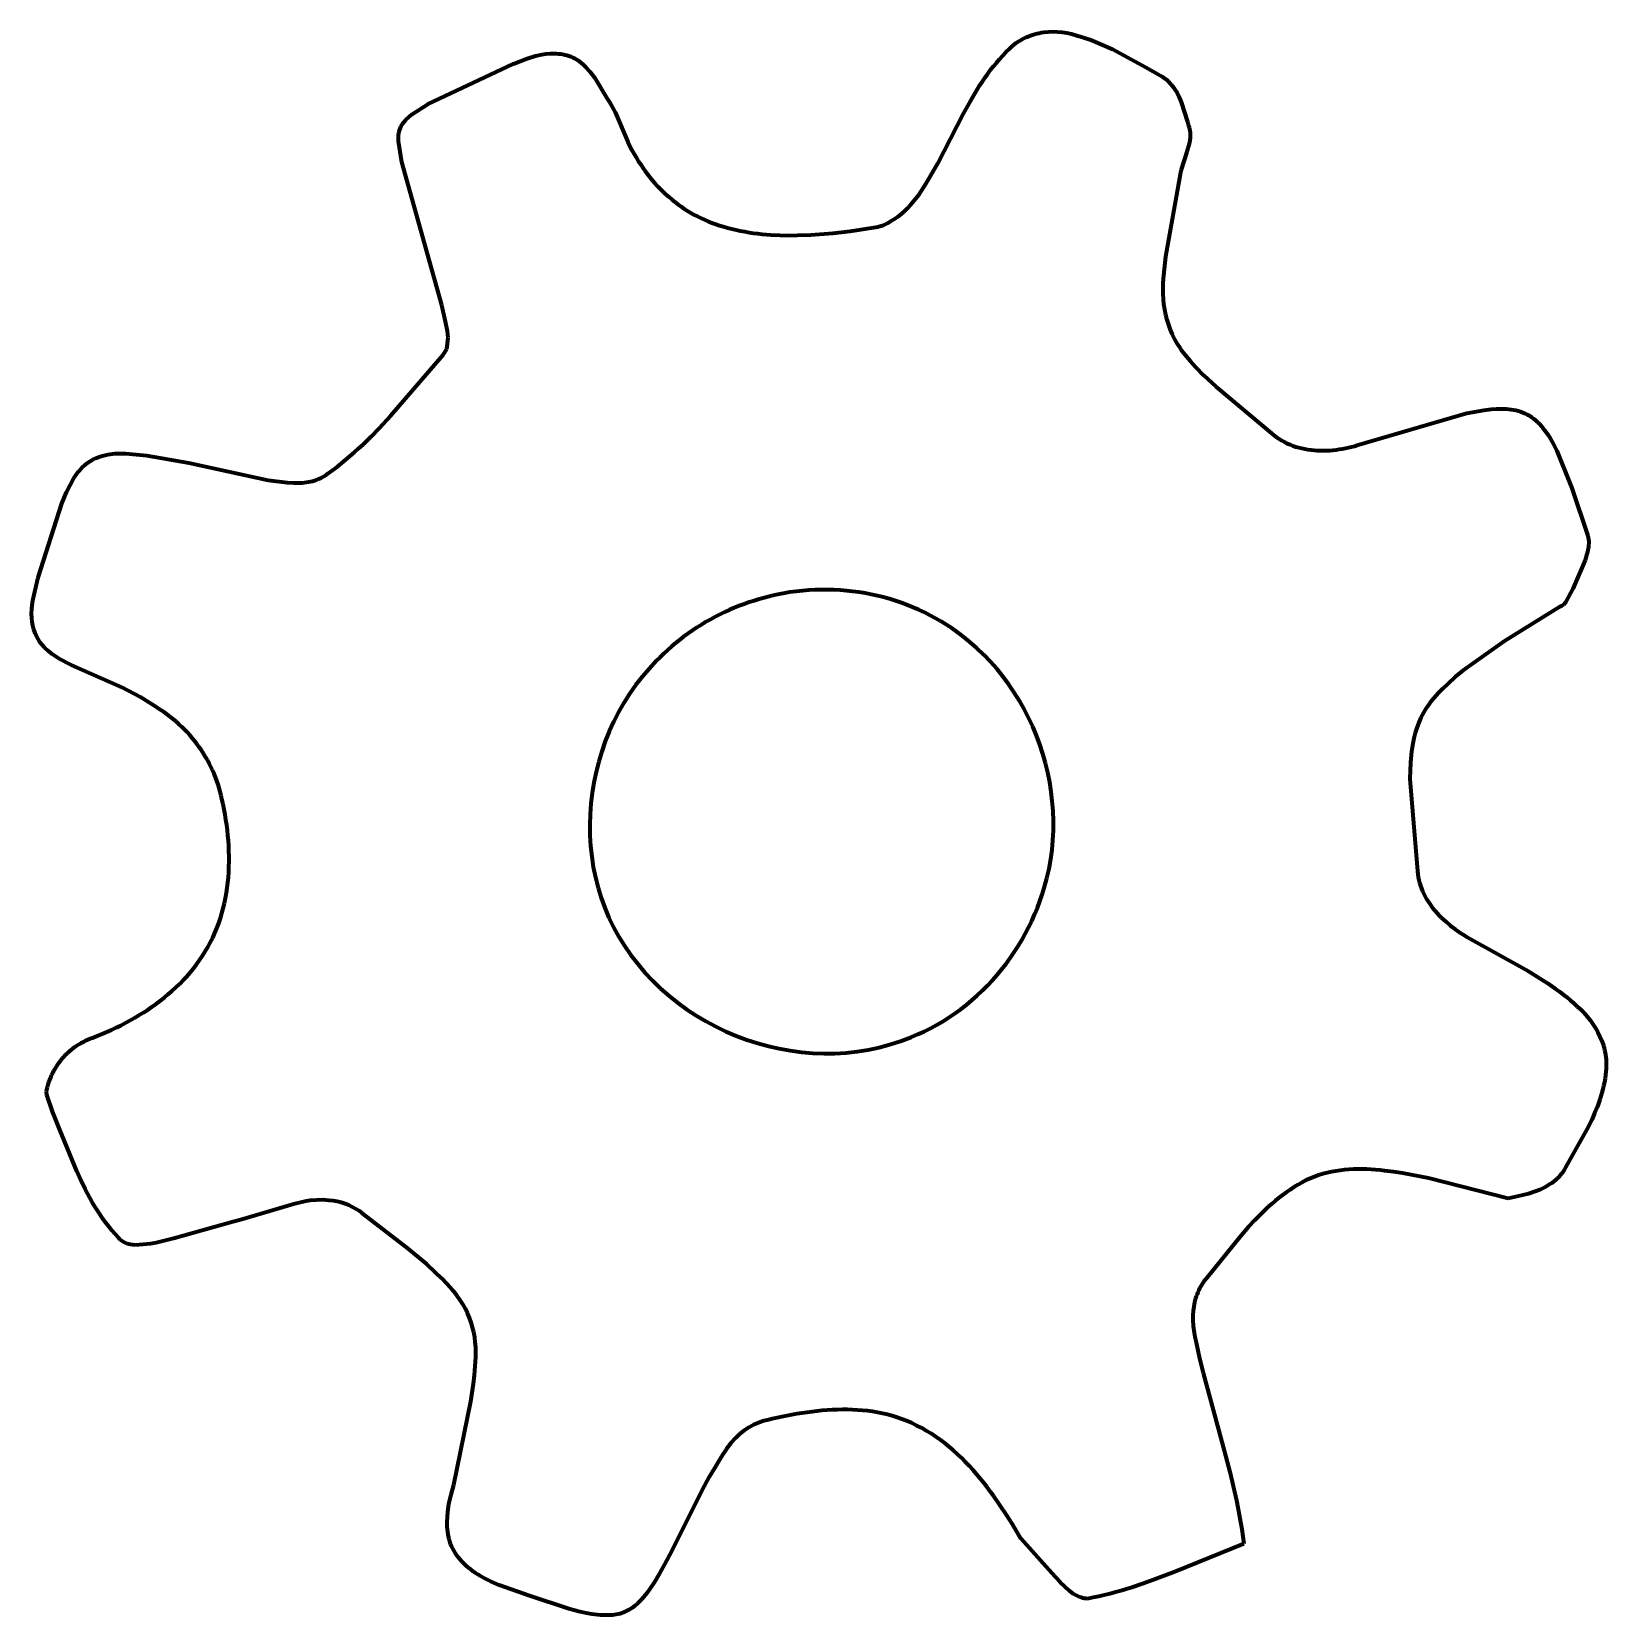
# Model space of a CAD drawing. Header units: millimetres. Extents: x 0.38 to 6.73, y 0.36 to 6.75.
import ezdxf

# ---------------------------------------------------------------- set-up
doc = ezdxf.new("R2010")
doc.units = ezdxf.units.MM
doc.layers.add('color#1e9bd8ff', color=7, linetype='CONTINUOUS', lineweight=100)

msp = doc.modelspace()

# ---------------------------------------------------------------- linework, layer by layer
at = {"layer": 'color#1e9bd8ff'}
for p, q in [((4.3506, 6.7022), (4.3583, 6.7074)), ((4.3583, 6.7074), (4.3662, 6.7123)), ((4.3662, 6.7123), (4.3742, 6.7169)), ((4.3742, 6.7169), (4.3824, 6.7211)), ((4.3824, 6.7211), (4.3908, 6.7251)), ((4.3908, 6.7251), (4.3993, 6.7287)), ((4.3993, 6.7287), (4.408, 6.732)), ((4.408, 6.732), (4.4167, 6.7349)), ((4.4167, 6.7349), (4.4256, 6.7376)), ((4.4256, 6.7376), (4.4346, 6.7399)), ((4.4346, 6.7399), (4.4436, 6.742)), ((4.4436, 6.742), (4.4528, 6.7437)), ((4.4528, 6.7437), (4.4619, 6.7451)), ((4.4619, 6.7451), (4.4805, 6.747)), ((4.4805, 6.747), (4.4991, 6.7477)), ((4.4991, 6.7477), (4.5178, 6.7471)), ((4.5178, 6.7471), (4.5364, 6.7455)), ((4.5364, 6.7455), (4.5548, 6.7426)), ((4.5548, 6.7426), (4.5731, 6.7386)), ((4.5731, 6.7386), (4.5996, 6.7315)), ((4.5996, 6.7315), (4.6257, 6.7234)), ((4.6257, 6.7234), (4.6515, 6.7144)), ((4.6515, 6.7144), (4.6896, 6.6993)), ((2.3247, 6.6176), (2.3799, 6.6401)), ((2.3799, 6.6401), (2.4129, 6.6501)), ((2.4129, 6.6501), (2.438, 6.6557)), ((2.438, 6.6557), (2.4549, 6.6582)), ((2.4549, 6.6582), (2.4718, 6.6597)), ((2.4718, 6.6597), (2.4887, 6.66)), ((2.4887, 6.66), (2.4971, 6.6596)), ((2.4971, 6.6596), (2.5055, 6.659)), ((2.5055, 6.659), (2.5139, 6.6579)), ((2.5139, 6.6579), (2.5222, 6.6565)), ((2.5222, 6.6565), (2.5305, 6.6548)), ((2.5305, 6.6548), (2.5388, 6.6526)), ((2.5388, 6.6526), (2.547, 6.6501)), ((2.547, 6.6501), (2.5552, 6.6471)), ((2.5552, 6.6471), (2.5632, 6.6437)), ((2.5632, 6.6437), (2.5701, 6.6402)), ((2.5701, 6.6402), (2.5768, 6.6364)), ((4.2828, 6.6369), (4.2954, 6.6508)), ((4.2954, 6.6508), (4.3085, 6.6645)), ((4.3085, 6.6645), (4.3219, 6.6778)), ((4.3219, 6.6778), (4.3288, 6.6844)), ((4.3288, 6.6844), (4.3358, 6.6907)), ((4.3358, 6.6907), (4.3431, 6.6966)), ((4.3431, 6.6966), (4.3506, 6.7022)), ((4.6896, 6.6993), (4.7394, 6.6767)), ((4.7394, 6.6767), (4.872, 6.605)), ((1.9791, 6.4548), (2.3247, 6.6176)), ((2.5768, 6.6364), (2.5832, 6.6324)), ((2.5832, 6.6324), (2.5954, 6.6237)), ((2.5954, 6.6237), (2.6069, 6.6142)), ((2.6069, 6.6142), (2.6177, 6.6039)), ((2.6177, 6.6039), (2.6326, 6.5873)), ((2.6326, 6.5873), (2.6507, 6.5633)), ((4.2253, 6.5629), (4.2361, 6.5782)), ((4.2361, 6.5782), (4.2473, 6.5932)), ((4.2473, 6.5932), (4.2587, 6.608)), ((4.2587, 6.608), (4.2706, 6.6226)), ((4.2706, 6.6226), (4.2828, 6.6369)), ((4.872, 6.605), (4.931, 6.5705)), ((2.6507, 6.5633), (2.7008, 6.4792)), ((4.1848, 6.4997), (4.2046, 6.5316)), ((4.2046, 6.5316), (4.2148, 6.5474)), ((4.2148, 6.5474), (4.2253, 6.5629)), ((4.931, 6.5705), (4.9385, 6.5663)), ((4.9385, 6.5663), (4.9456, 6.5618)), ((4.9456, 6.5618), (4.9524, 6.5569)), ((4.9524, 6.5569), (4.9588, 6.5518)), ((4.9588, 6.5518), (4.9648, 6.5463)), ((4.9648, 6.5463), (4.9706, 6.5405)), ((4.9706, 6.5405), (4.976, 6.5345)), ((4.976, 6.5345), (4.9811, 6.5283)), ((4.9811, 6.5283), (4.986, 6.5218)), ((4.986, 6.5218), (4.9906, 6.5151)), ((4.9906, 6.5151), (4.999, 6.5011)), ((1.9158, 6.4157), (1.9791, 6.4548)), ((2.7008, 6.4792), (2.7115, 6.4639)), ((2.7115, 6.4639), (2.7212, 6.448)), ((2.7212, 6.448), (2.7343, 6.4235)), ((4.1389, 6.4175), (4.166, 6.4671)), ((4.166, 6.4671), (4.1848, 6.4997)), ((4.999, 6.5011), (5.0065, 6.4864)), ((5.0065, 6.4864), (5.0163, 6.4635)), ((5.0163, 6.4635), (5.0412, 6.3839)), ((1.8778, 6.3773), (1.8902, 6.3926)), ((1.8902, 6.3926), (1.9158, 6.4157)), ((2.7343, 6.4235), (2.7854, 6.304)), ((4.0351, 6.2168), (4.1389, 6.4175)), ((5.0412, 6.3839), (5.0455, 6.3685)), ((1.8602, 6.3057), (1.8613, 6.3306)), ((1.8613, 6.3306), (1.8638, 6.3453)), ((1.8638, 6.3453), (1.8681, 6.3598)), ((1.8681, 6.3598), (1.8699, 6.3646)), ((1.8699, 6.3646), (1.8778, 6.3773)), ((5.0455, 6.3685), (5.0477, 6.3617)), ((5.0477, 6.3617), (5.0494, 6.3549)), ((5.0494, 6.3549), (5.0507, 6.3482)), ((5.0519, 6.3217), (5.0506, 6.3086)), ((5.0507, 6.3482), (5.0516, 6.3415)), ((5.0516, 6.3415), (5.0521, 6.3349)), ((5.0522, 6.3283), (5.0519, 6.3217)), ((5.0521, 6.3349), (5.0522, 6.3283)), ((1.8743, 6.2214), (1.8602, 6.3057)), ((2.7854, 6.304), (2.8016, 6.2705)), ((2.8016, 6.2705), (2.8107, 6.2543)), ((5.0389, 6.2633), (5.0156, 6.1925)), ((5.0481, 6.2956), (5.0389, 6.2633)), ((5.0506, 6.3086), (5.0481, 6.2956)), ((1.9669, 5.8893), (1.8743, 6.2214)), ((2.8107, 6.2543), (2.8207, 6.2385)), ((2.8207, 6.2385), (2.8287, 6.225)), ((2.8287, 6.225), (2.837, 6.2116)), ((2.837, 6.2116), (2.8457, 6.1985)), ((2.8457, 6.1985), (2.8548, 6.1856)), ((3.9879, 6.1356), (4.0351, 6.2168)), ((5.0156, 6.1925), (5.013, 6.1795)), ((2.8548, 6.1856), (2.8642, 6.173)), ((2.8642, 6.173), (2.8739, 6.1606)), ((2.8739, 6.1606), (2.8839, 6.1484)), ((2.8839, 6.1484), (2.8942, 6.1366)), ((2.8942, 6.1366), (2.9048, 6.125)), ((3.9589, 6.0919), (3.9879, 6.1356)), ((5.013, 6.1795), (4.9527, 5.842)), ((2.9048, 6.125), (2.9157, 6.1137)), ((2.9157, 6.1137), (2.9269, 6.1027)), ((2.9269, 6.1027), (2.9384, 6.0919)), ((2.9384, 6.0919), (2.9502, 6.0815)), ((2.9502, 6.0815), (2.9622, 6.0714)), ((2.9622, 6.0714), (2.9745, 6.0616)), ((3.9264, 6.0512), (3.9399, 6.0671)), ((3.9399, 6.0671), (3.9589, 6.0919)), ((2.9745, 6.0616), (2.987, 6.0521)), ((2.987, 6.0521), (2.9998, 6.043)), ((2.9998, 6.043), (3.0128, 6.0342)), ((3.0128, 6.0342), (3.026, 6.0257)), ((3.026, 6.0257), (3.0394, 6.0176)), ((3.0394, 6.0176), (3.0531, 6.0099)), ((3.0531, 6.0099), (3.067, 6.0025)), ((3.067, 6.0025), (3.0811, 5.9955)), ((3.8645, 5.996), (3.873, 6.002)), ((3.873, 6.002), (3.8813, 6.0084)), ((3.8813, 6.0084), (3.8894, 6.015)), ((3.8894, 6.015), (3.8972, 6.0218)), ((3.8972, 6.0218), (3.9122, 6.0361)), ((3.9122, 6.0361), (3.9264, 6.0512)), ((3.0811, 5.9955), (3.0953, 5.9889)), ((3.0953, 5.9889), (3.1098, 5.9827)), ((3.1098, 5.9827), (3.1244, 5.9768)), ((3.1244, 5.9768), (3.1392, 5.9714)), ((3.1392, 5.9714), (3.1541, 5.9664)), ((3.1541, 5.9664), (3.1692, 5.9618)), ((3.1692, 5.9618), (3.1865, 5.957)), ((3.1865, 5.957), (3.2038, 5.9526)), ((3.2038, 5.9526), (3.2212, 5.9485)), ((3.2212, 5.9485), (3.2386, 5.9449)), ((3.2386, 5.9449), (3.2561, 5.9416)), ((3.2561, 5.9416), (3.2736, 5.9387)), ((3.2736, 5.9387), (3.2912, 5.9361)), ((3.6113, 5.9357), (3.682, 5.9432)), ((3.682, 5.9432), (3.7929, 5.9608)), ((3.7929, 5.9608), (3.8151, 5.9684)), ((3.8151, 5.9684), (3.8312, 5.9757)), ((3.8312, 5.9757), (3.8467, 5.9846)), ((3.8467, 5.9846), (3.8557, 5.9901)), ((3.8557, 5.9901), (3.8645, 5.996)), ((2.0357, 5.6448), (1.9669, 5.8893)), ((3.2912, 5.9361), (3.3089, 5.9339)), ((3.3089, 5.9339), (3.3265, 5.932)), ((3.3265, 5.932), (3.362, 5.9291)), ((3.362, 5.9291), (3.3975, 5.9274)), ((3.3975, 5.9274), (3.4332, 5.9267)), ((3.4332, 5.9267), (3.4688, 5.9269)), ((3.4688, 5.9269), (3.5224, 5.9289)), ((3.5224, 5.9289), (3.6113, 5.9357)), ((4.9527, 5.842), (4.9445, 5.7645)), ((4.9445, 5.7645), (4.9424, 5.7333)), ((4.9424, 5.7333), (4.9416, 5.7122)), ((4.9416, 5.7122), (4.9417, 5.6909)), ((4.9417, 5.6909), (4.9429, 5.6698)), ((2.0506, 5.5798), (2.0357, 5.6448)), ((4.9429, 5.6698), (4.9451, 5.6487)), ((4.9451, 5.6487), (4.9483, 5.6277)), ((4.9483, 5.6277), (4.9525, 5.6069)), ((2.0576, 5.5403), (2.0506, 5.5798)), ((4.9525, 5.6069), (4.9578, 5.5864)), ((4.9578, 5.5864), (4.964, 5.5662)), ((4.964, 5.5662), (4.9713, 5.5464)), ((2.0561, 5.4682), (2.0611, 5.5137)), ((2.0611, 5.5137), (2.0576, 5.5403)), ((4.9713, 5.5464), (4.9797, 5.5269)), ((4.9797, 5.5269), (4.9891, 5.508)), ((4.9891, 5.508), (4.9995, 5.4896)), ((1.8297, 5.2), (2.0409, 5.4446)), ((2.0409, 5.4446), (2.0561, 5.4682)), ((4.9995, 5.4896), (5.011, 5.4717)), ((5.011, 5.4717), (5.0171, 5.4631)), ((5.0171, 5.4631), (5.0235, 5.4546)), ((5.0235, 5.4546), (5.0301, 5.4462)), ((5.0301, 5.4462), (5.0514, 5.4214)), ((5.0514, 5.4214), (5.0733, 5.3973)), ((5.0733, 5.3973), (5.1075, 5.3623)), ((5.1075, 5.3623), (5.1548, 5.3175)), ((5.1548, 5.3175), (5.3799, 5.1291)), ((1.7827, 5.1492), (1.8297, 5.2)), ((5.7258, 5.0808), (6.1669, 5.2094)), ((6.1669, 5.2094), (6.2354, 5.2222)), ((6.2354, 5.2222), (6.2657, 5.226)), ((6.2657, 5.226), (6.2859, 5.2275)), ((6.2859, 5.2275), (6.3061, 5.228)), ((6.3061, 5.228), (6.3161, 5.2279)), ((6.3161, 5.2279), (6.326, 5.2274)), ((6.326, 5.2274), (6.3359, 5.2265)), ((6.3359, 5.2265), (6.3457, 5.2253)), ((6.3457, 5.2253), (6.3555, 5.2237)), ((6.3555, 5.2237), (6.3651, 5.2217)), ((6.3651, 5.2217), (6.3746, 5.2193)), ((6.3746, 5.2193), (6.3839, 5.2164)), ((6.3839, 5.2164), (6.3931, 5.2131)), ((6.3931, 5.2131), (6.4022, 5.2092)), ((6.4022, 5.2092), (6.411, 5.2049)), ((6.411, 5.2049), (6.4197, 5.2)), ((6.4197, 5.2), (6.4282, 5.1945)), ((6.4282, 5.1945), (6.4365, 5.1885)), ((6.4365, 5.1885), (6.4446, 5.1818)), ((6.4446, 5.1818), (6.4524, 5.1742)), ((6.4524, 5.1742), (6.4599, 5.1664)), ((1.7176, 5.084), (1.7505, 5.1162)), ((1.7505, 5.1162), (1.7827, 5.1492)), ((5.3799, 5.1291), (5.3898, 5.1209)), ((5.3898, 5.1209), (5.3999, 5.1133)), ((5.3999, 5.1133), (5.4104, 5.1063)), ((6.4599, 5.1664), (6.4671, 5.1584)), ((6.4671, 5.1584), (6.474, 5.1501)), ((6.474, 5.1501), (6.4807, 5.1417)), ((6.4807, 5.1417), (6.4932, 5.1243)), ((6.4932, 5.1243), (6.5047, 5.1062)), ((0.668, 5.0385), (0.6889, 5.0432)), ((0.6889, 5.0432), (0.7172, 5.0469)), ((0.7172, 5.0469), (0.7601, 5.0478)), ((0.7601, 5.0478), (0.8458, 5.0397)), ((1.6664, 5.0376), (1.6837, 5.0528)), ((1.6837, 5.0528), (1.7007, 5.0683)), ((1.7007, 5.0683), (1.7176, 5.084)), ((5.4104, 5.1063), (5.4211, 5.0998)), ((5.4211, 5.0998), (5.432, 5.0938)), ((5.432, 5.0938), (5.4432, 5.0883)), ((5.4432, 5.0883), (5.4547, 5.0834)), ((5.4547, 5.0834), (5.4663, 5.0789)), ((5.4663, 5.0789), (5.4781, 5.0749)), ((5.4781, 5.0749), (5.49, 5.0714)), ((5.49, 5.0714), (5.5021, 5.0684)), ((5.5021, 5.0684), (5.5144, 5.0658)), ((5.5144, 5.0658), (5.5267, 5.0637)), ((5.5267, 5.0637), (5.5392, 5.0619)), ((5.5392, 5.0619), (5.5517, 5.0606)), ((5.5517, 5.0606), (5.5643, 5.0598)), ((5.5643, 5.0598), (5.5769, 5.0593)), ((5.5769, 5.0593), (5.5896, 5.0592)), ((5.5896, 5.0592), (5.6022, 5.0595)), ((5.6022, 5.0595), (5.6149, 5.0601)), ((5.6149, 5.0601), (5.6276, 5.0611)), ((5.6276, 5.0611), (5.6402, 5.0625)), ((5.6402, 5.0625), (5.6527, 5.0642)), ((5.6527, 5.0642), (5.6652, 5.0662)), ((5.6652, 5.0662), (5.6775, 5.0685)), ((5.6775, 5.0685), (5.6898, 5.0712)), ((5.6898, 5.0712), (5.7019, 5.0741)), ((5.7019, 5.0741), (5.7139, 5.0773)), ((5.7139, 5.0773), (5.7258, 5.0808)), ((6.5047, 5.1062), (6.5154, 5.0876)), ((6.5154, 5.0876), (6.5301, 5.0587)), ((6.5301, 5.0587), (6.5826, 4.9281)), ((0.571, 4.9747), (0.5837, 4.989)), ((0.5837, 4.989), (0.5975, 5.002)), ((0.5975, 5.002), (0.6074, 5.01)), ((0.6074, 5.01), (0.6179, 5.0171)), ((0.6179, 5.0171), (0.629, 5.0235)), ((0.629, 5.0235), (0.6407, 5.0291)), ((0.6407, 5.0291), (0.6543, 5.0342)), ((0.6543, 5.0342), (0.668, 5.0385)), ((0.8458, 5.0397), (1.0154, 5.0093)), ((1.0154, 5.0093), (1.3356, 4.9405)), ((1.5756, 4.9662), (1.5944, 4.9798)), ((1.5944, 4.9798), (1.6129, 4.9938)), ((1.6129, 4.9938), (1.631, 5.0081)), ((1.631, 5.0081), (1.6488, 5.0227)), ((1.6488, 5.0227), (1.6664, 5.0376)), ((0.5224, 4.8921), (0.5523, 4.9486)), ((0.5523, 4.9486), (0.571, 4.9747)), ((1.3356, 4.9405), (1.412, 4.93)), ((1.412, 4.93), (1.438, 4.9286)), ((1.438, 4.9286), (1.4553, 4.9286)), ((1.4553, 4.9286), (1.4724, 4.9294)), ((1.4724, 4.9294), (1.4893, 4.9314)), ((1.4893, 4.9314), (1.4977, 4.9328)), ((1.4977, 4.9328), (1.506, 4.9345)), ((1.506, 4.9345), (1.5142, 4.9365)), ((1.5142, 4.9365), (1.5223, 4.9389)), ((1.5223, 4.9389), (1.5303, 4.9416)), ((1.5303, 4.9416), (1.5382, 4.9447)), ((1.5382, 4.9447), (1.546, 4.9481)), ((1.546, 4.9481), (1.5536, 4.952)), ((1.5536, 4.952), (1.5611, 4.9563)), ((1.5611, 4.9563), (1.5684, 4.961)), ((1.5684, 4.961), (1.5756, 4.9662)), ((6.5826, 4.9281), (6.5902, 4.9082)), ((0.5031, 4.8459), (0.5224, 4.8921)), ((6.5902, 4.9082), (6.6546, 4.7151)), ((0.4087, 4.5473), (0.5031, 4.8459)), ((6.6573, 4.6712), (6.6536, 4.6507)), ((6.6546, 4.7151), (6.6592, 4.6921)), ((6.6592, 4.6921), (6.6573, 4.6712)), ((6.6442, 4.6173), (6.5947, 4.502)), ((6.6536, 4.6507), (6.6442, 4.6173)), ((0.3866, 4.4553), (0.4087, 4.5473)), ((3.3554, 4.4715), (3.3348, 4.4662)), ((3.3761, 4.4763), (3.3554, 4.4715)), ((3.3969, 4.4807), (3.3761, 4.4763)), ((3.4177, 4.4846), (3.3969, 4.4807)), ((3.4387, 4.4881), (3.4177, 4.4846)), ((3.4638, 4.4915), (3.4387, 4.4881)), ((3.4889, 4.4943), (3.4638, 4.4915)), ((3.5142, 4.4964), (3.4889, 4.4943)), ((3.5395, 4.4978), (3.5142, 4.4964)), ((3.5648, 4.4985), (3.5395, 4.4978)), ((3.5902, 4.4985), (3.5648, 4.4985)), ((3.6155, 4.4978), (3.5902, 4.4985)), ((3.6408, 4.4964), (3.6155, 4.4978)), ((3.6661, 4.4943), (3.6408, 4.4964)), ((3.6913, 4.4916), (3.6661, 4.4943)), ((3.7164, 4.4882), (3.6913, 4.4916)), ((3.7414, 4.4841), (3.7164, 4.4882)), ((3.7663, 4.4793), (3.7414, 4.4841)), ((3.7911, 4.4739), (3.7663, 4.4793)), ((3.8157, 4.4678), (3.7911, 4.4739)), ((6.5947, 4.502), (6.5654, 4.4463)), ((0.3819, 4.4004), (0.3828, 4.4239)), ((0.3828, 4.4239), (0.3866, 4.4553)), ((3.1752, 4.4078), (3.1561, 4.3986)), ((3.1946, 4.4166), (3.1752, 4.4078)), ((3.2141, 4.425), (3.1946, 4.4166)), ((3.2338, 4.433), (3.2141, 4.425)), ((3.2537, 4.4405), (3.2338, 4.433)), ((3.2738, 4.4476), (3.2537, 4.4405)), ((3.294, 4.4542), (3.2738, 4.4476)), ((3.3143, 4.4604), (3.294, 4.4542)), ((3.3348, 4.4662), (3.3143, 4.4604)), ((3.8401, 4.461), (3.8157, 4.4678)), ((3.8643, 4.4535), (3.8401, 4.461)), ((3.8883, 4.4454), (3.8643, 4.4535)), ((3.9121, 4.4367), (3.8883, 4.4454)), ((3.9356, 4.4272), (3.9121, 4.4367)), ((3.9588, 4.4171), (3.9356, 4.4272)), ((3.9817, 4.4064), (3.9588, 4.4171)), ((4.0044, 4.395), (3.9817, 4.4064)), ((6.5427, 4.4297), (6.3194, 4.2905)), ((6.5487, 4.4325), (6.5427, 4.4297)), ((6.5566, 4.4377), (6.5487, 4.4325)), ((6.5654, 4.4463), (6.5566, 4.4377)), ((0.3824, 4.3848), (0.3819, 4.4004)), ((0.3839, 4.3693), (0.3824, 4.3848)), ((0.3865, 4.3538), (0.3839, 4.3693)), ((0.3903, 4.3385), (0.3865, 4.3538)), ((3.0637, 4.3461), (3.046, 4.3344)), ((3.0817, 4.3574), (3.0637, 4.3461)), ((3.1, 4.3683), (3.0817, 4.3574)), ((3.1185, 4.3788), (3.1, 4.3683)), ((3.1372, 4.3889), (3.1185, 4.3788)), ((3.1561, 4.3986), (3.1372, 4.3889)), ((4.0266, 4.383), (4.0044, 4.395)), ((4.0485, 4.3703), (4.0266, 4.383)), ((4.0701, 4.3569), (4.0485, 4.3703)), ((4.0912, 4.343), (4.0701, 4.3569)), ((4.112, 4.3283), (4.0912, 4.343)), ((0.3927, 4.3309), (0.3903, 4.3385)), ((0.3954, 4.3233), (0.3927, 4.3309)), ((0.4012, 4.3105), (0.3954, 4.3233)), ((0.4079, 4.2984), (0.4012, 4.3105)), ((0.4155, 4.287), (0.4079, 4.2984)), ((0.4239, 4.2761), (0.4155, 4.287)), ((2.978, 4.2836), (2.9617, 4.2699)), ((2.9945, 4.2969), (2.978, 4.2836)), ((3.0114, 4.3098), (2.9945, 4.2969)), ((3.0286, 4.3223), (3.0114, 4.3098)), ((3.046, 4.3344), (3.0286, 4.3223)), ((4.1323, 4.3131), (4.112, 4.3283)), ((4.1629, 4.2886), (4.1323, 4.3131)), ((4.1923, 4.2628), (4.1629, 4.2886)), ((6.3194, 4.2905), (6.1524, 4.1724)), ((0.4331, 4.2659), (0.4239, 4.2761)), ((0.448, 4.2517), (0.4331, 4.2659)), ((0.4642, 4.2387), (0.448, 4.2517)), ((0.4932, 4.2195), (0.4642, 4.2387)), ((0.5427, 4.1949), (0.4932, 4.2195)), ((2.9149, 4.2265), (2.9, 4.2113)), ((2.9302, 4.2413), (2.9149, 4.2265)), ((2.9458, 4.2558), (2.9302, 4.2413)), ((2.9617, 4.2699), (2.9458, 4.2558)), ((4.2205, 4.2357), (4.1923, 4.2628)), ((4.2475, 4.2075), (4.2205, 4.2357)), ((0.7464, 4.1041), (0.5427, 4.1949)), ((2.8705, 4.1801), (2.8426, 4.1474)), ((2.9, 4.2113), (2.8705, 4.1801)), ((4.2733, 4.1781), (4.2475, 4.2075)), ((4.2978, 4.1477), (4.2733, 4.1781)), ((6.1524, 4.1724), (6.1207, 4.1466)), ((0.8201, 4.0648), (0.7464, 4.1041)), ((2.8164, 4.1135), (2.7918, 4.0783)), ((2.8426, 4.1474), (2.8164, 4.1135)), ((4.321, 4.1163), (4.2978, 4.1477)), ((4.3429, 4.084), (4.321, 4.1163)), ((6.0706, 4.1006), (6.0518, 4.081)), ((6.0902, 4.1195), (6.0706, 4.1006)), ((6.1207, 4.1466), (6.0902, 4.1195)), ((0.8679, 4.0361), (0.8201, 4.0648)), ((0.9027, 4.0129), (0.8679, 4.0361)), ((2.7689, 4.0421), (2.7476, 4.0047)), ((2.7918, 4.0783), (2.7689, 4.0421)), ((4.3635, 4.0508), (4.3429, 4.084)), ((4.3828, 4.0168), (4.3635, 4.0508)), ((6.0099, 4.0303), (6.0036, 4.0211)), ((6.0165, 4.0393), (6.0099, 4.0303)), ((6.025, 4.05), (6.0165, 4.0393)), ((6.0337, 4.0606), (6.025, 4.05)), ((6.0518, 4.081), (6.0337, 4.0606)), ((0.9155, 4.0043), (0.9027, 4.0129)), ((0.9281, 3.9953), (0.9155, 4.0043)), ((0.9404, 3.9861), (0.9281, 3.9953)), ((0.9524, 3.9765), (0.9404, 3.9861)), ((0.9642, 3.9665), (0.9524, 3.9765)), ((0.9757, 3.9563), (0.9642, 3.9665)), ((2.7281, 3.9665), (2.7104, 3.9273)), ((2.7476, 4.0047), (2.7281, 3.9665)), ((4.4006, 3.982), (4.3828, 4.0168)), ((4.4171, 3.9466), (4.4006, 3.982)), ((5.9732, 3.9627), (5.9655, 3.9422)), ((5.9775, 3.9728), (5.9732, 3.9627)), ((5.982, 3.9827), (5.9775, 3.9728)), ((5.9869, 3.9925), (5.982, 3.9827)), ((5.9922, 4.0022), (5.9869, 3.9925)), ((5.9977, 4.0117), (5.9922, 4.0022)), ((6.0036, 4.0211), (5.9977, 4.0117)), ((0.9869, 3.9457), (0.9757, 3.9563)), ((0.9979, 3.9349), (0.9869, 3.9457)), ((1.0085, 3.9237), (0.9979, 3.9349)), ((1.0189, 3.9123), (1.0085, 3.9237)), ((1.029, 3.9006), (1.0189, 3.9123)), ((1.0387, 3.8887), (1.029, 3.9006)), ((2.7104, 3.9273), (2.6944, 3.8874)), ((4.4322, 3.9105), (4.4171, 3.9466)), ((4.4458, 3.8738), (4.4322, 3.9105)), ((5.9535, 3.9), (5.9489, 3.8785)), ((5.959, 3.9213), (5.9535, 3.9)), ((5.9655, 3.9422), (5.959, 3.9213)), ((1.0481, 3.8765), (1.0387, 3.8887)), ((1.0572, 3.864), (1.0481, 3.8765)), ((1.066, 3.8513), (1.0572, 3.864)), ((1.0744, 3.8384), (1.066, 3.8513)), ((1.0824, 3.8253), (1.0744, 3.8384)), ((2.6801, 3.8468), (2.6677, 3.8056)), ((2.6944, 3.8874), (2.6801, 3.8468)), ((4.458, 3.8367), (4.4458, 3.8738)), ((4.4687, 3.7991), (4.458, 3.8367)), ((5.9438, 3.8457), (5.9396, 3.8017)), ((5.9489, 3.8785), (5.9438, 3.8457)), ((1.0901, 3.812), (1.0824, 3.8253)), ((1.0974, 3.7984), (1.0901, 3.812)), ((1.1044, 3.7847), (1.0974, 3.7984)), ((1.111, 3.7707), (1.1044, 3.7847)), ((1.1172, 3.7566), (1.111, 3.7707)), ((2.6677, 3.8056), (2.657, 3.7639)), ((4.4779, 3.7611), (4.4687, 3.7991)), ((5.9396, 3.8017), (5.9378, 3.7358)), ((1.1229, 3.7424), (1.1172, 3.7566)), ((1.1283, 3.7279), (1.1229, 3.7424)), ((1.1333, 3.7134), (1.1283, 3.7279)), ((1.1379, 3.6986), (1.1333, 3.7134)), ((2.6482, 3.7218), (2.6413, 3.6793)), ((2.657, 3.7639), (2.6482, 3.7218)), ((4.4856, 3.7227), (4.4779, 3.7611)), ((4.4917, 3.6842), (4.4856, 3.7227)), ((5.9378, 3.7358), (5.968, 3.3638)), ((1.142, 3.6838), (1.1379, 3.6986)), ((1.1457, 3.6688), (1.142, 3.6838)), ((1.1489, 3.6537), (1.1457, 3.6688)), ((1.1534, 3.6333), (1.1489, 3.6537)), ((2.6413, 3.6793), (2.6362, 3.6366)), ((4.4963, 3.6454), (4.4917, 3.6842)), ((4.4993, 3.6064), (4.4963, 3.6454)), ((1.1576, 3.6127), (1.1534, 3.6333)), ((1.1615, 3.592), (1.1576, 3.6127)), ((1.1649, 3.5711), (1.1615, 3.592)), ((2.633, 3.5938), (2.6317, 3.5509)), ((2.6362, 3.6366), (2.633, 3.5938)), ((4.5007, 3.5674), (4.4993, 3.6064)), ((1.168, 3.5502), (1.1649, 3.5711)), ((1.1707, 3.5292), (1.168, 3.5502)), ((1.173, 3.5082), (1.1707, 3.5292)), ((2.6317, 3.5509), (2.6323, 3.508)), ((4.4986, 3.4894), (4.5005, 3.5284)), ((4.5005, 3.5284), (4.5007, 3.5674)), ((1.1748, 3.487), (1.173, 3.5082)), ((1.1762, 3.4659), (1.1748, 3.487)), ((1.1772, 3.4447), (1.1762, 3.4659)), ((2.6323, 3.508), (2.6349, 3.4652)), ((2.6349, 3.4652), (2.6394, 3.4226)), ((4.4898, 3.4118), (4.495, 3.4505)), ((4.495, 3.4505), (4.4986, 3.4894)), ((1.1777, 3.4235), (1.1772, 3.4447)), ((1.1772, 3.3812), (1.1777, 3.4024)), ((1.1777, 3.4024), (1.1777, 3.4235)), ((2.6394, 3.4226), (2.6459, 3.3803)), ((4.4829, 3.3733), (4.4898, 3.4118)), ((1.1727, 3.318), (1.1747, 3.339)), ((1.1747, 3.339), (1.1762, 3.3601)), ((1.1762, 3.3601), (1.1772, 3.3812)), ((2.6459, 3.3803), (2.6545, 3.3384)), ((2.6545, 3.3384), (2.665, 3.297)), ((4.4638, 3.2972), (4.4742, 3.3351)), ((4.4742, 3.3351), (4.4829, 3.3733)), ((5.968, 3.3638), (5.9692, 3.3517)), ((5.9692, 3.3517), (5.971, 3.3397)), ((5.971, 3.3397), (5.9734, 3.3279)), ((5.9734, 3.3279), (5.9764, 3.3164)), ((1.159, 3.235), (1.1633, 3.2556)), ((1.1633, 3.2556), (1.167, 3.2763)), ((1.167, 3.2763), (1.1701, 3.2971)), ((1.1701, 3.2971), (1.1727, 3.318)), ((2.665, 3.297), (2.6776, 3.2561)), ((2.6776, 3.2561), (2.6922, 3.2158)), ((4.4461, 3.2425), (4.4554, 3.2697)), ((4.4554, 3.2697), (4.4638, 3.2972)), ((5.9764, 3.3164), (5.9799, 3.3051)), ((5.9799, 3.3051), (5.9839, 3.294)), ((5.9839, 3.294), (5.9884, 3.283)), ((5.9884, 3.283), (5.9933, 3.2723)), ((5.9933, 3.2723), (5.9988, 3.2619)), ((5.9988, 3.2619), (6.0046, 3.2516)), ((1.1425, 3.1742), (1.1486, 3.1943)), ((1.1486, 3.1943), (1.1541, 3.2146)), ((1.1541, 3.2146), (1.159, 3.235)), ((2.6922, 3.2158), (2.7089, 3.1763)), ((4.4251, 3.1889), (4.436, 3.2156)), ((4.436, 3.2156), (4.4461, 3.2425)), ((6.0046, 3.2516), (6.0109, 3.2415)), ((6.0109, 3.2415), (6.0175, 3.2317)), ((6.0175, 3.2317), (6.0245, 3.2221)), ((6.0245, 3.2221), (6.0319, 3.2127)), ((6.0319, 3.2127), (6.0396, 3.2035)), ((6.0396, 3.2035), (6.0475, 3.1945)), ((6.0475, 3.1945), (6.0558, 3.1858)), ((1.1203, 3.115), (1.1284, 3.1346)), ((1.1284, 3.1346), (1.1358, 3.1543)), ((1.1358, 3.1543), (1.1425, 3.1742)), ((2.7089, 3.1763), (2.7277, 3.1376)), ((2.7277, 3.1376), (2.7486, 3.0998)), ((4.3874, 3.1113), (4.4008, 3.1368)), ((4.4008, 3.1368), (4.4133, 3.1627)), ((4.4133, 3.1627), (4.4251, 3.1889)), ((6.0558, 3.1858), (6.0643, 3.1772)), ((6.0643, 3.1772), (6.082, 3.1608)), ((6.082, 3.1608), (6.1006, 3.1453)), ((6.1006, 3.1453), (6.1197, 3.1307)), ((6.1197, 3.1307), (6.1393, 3.117)), ((1.092, 3.0579), (1.1021, 3.0767)), ((1.1021, 3.0767), (1.1116, 3.0958)), ((1.1116, 3.0958), (1.1203, 3.115)), ((2.7486, 3.0998), (2.7716, 3.063)), ((4.3585, 3.0615), (4.3733, 3.0862)), ((4.3733, 3.0862), (4.3874, 3.1113)), ((6.1393, 3.117), (6.1591, 3.1042)), ((6.1591, 3.1042), (6.1691, 3.0981)), ((6.1691, 3.0981), (6.4154, 2.9615)), ((1.0465, 2.9879), (1.0586, 3.0047)), ((1.0586, 3.0047), (1.0703, 3.0221)), ((1.0703, 3.0221), (1.0814, 3.0398)), ((1.0814, 3.0398), (1.092, 3.0579)), ((2.7716, 3.063), (2.7973, 3.0257)), ((2.7973, 3.0257), (2.8248, 2.9899)), ((4.3096, 2.9904), (4.3266, 3.0136)), ((4.3266, 3.0136), (4.3429, 3.0373)), ((4.3429, 3.0373), (4.3585, 3.0615)), ((0.993, 2.9245), (1.0071, 2.9397)), ((1.0071, 2.9397), (1.0207, 2.9554)), ((1.0207, 2.9554), (1.0338, 2.9714)), ((1.0338, 2.9714), (1.0465, 2.9879)), ((2.8248, 2.9899), (2.854, 2.9555)), ((2.854, 2.9555), (2.8849, 2.9226)), ((4.2545, 2.924), (4.2735, 2.9456)), ((4.2735, 2.9456), (4.2919, 2.9677)), ((4.2919, 2.9677), (4.3096, 2.9904)), ((6.4154, 2.9615), (6.4632, 2.9319)), ((0.9328, 2.8676), (0.9484, 2.8812)), ((0.9484, 2.8812), (0.9637, 2.8953)), ((0.9637, 2.8953), (0.9786, 2.9097)), ((0.9786, 2.9097), (0.993, 2.9245)), ((2.8849, 2.9226), (2.9174, 2.8913)), ((2.9174, 2.8913), (2.9513, 2.8615)), ((4.1936, 2.863), (4.2145, 2.8827)), ((4.2145, 2.8827), (4.2348, 2.9031)), ((4.2348, 2.9031), (4.2545, 2.924)), ((6.4632, 2.9319), (6.4945, 2.9112)), ((6.4945, 2.9112), (6.5251, 2.8897)), ((6.5251, 2.8897), (6.5402, 2.8786)), ((6.5402, 2.8786), (6.5551, 2.8672)), ((0.8496, 2.8052), (0.8669, 2.8169)), ((0.8669, 2.8169), (0.8838, 2.829)), ((0.8838, 2.829), (0.9005, 2.8415)), ((0.9005, 2.8415), (0.9168, 2.8544)), ((0.9168, 2.8544), (0.9328, 2.8676)), ((2.9513, 2.8615), (2.9866, 2.8334)), ((2.9866, 2.8334), (3.0232, 2.8069)), ((4.1273, 2.808), (4.15, 2.8256)), ((4.15, 2.8256), (4.1721, 2.844)), ((4.1721, 2.844), (4.1936, 2.863)), ((6.5551, 2.8672), (6.5698, 2.8556)), ((6.5698, 2.8556), (6.5842, 2.8436)), ((6.5842, 2.8436), (6.5985, 2.8314)), ((6.5985, 2.8314), (6.6125, 2.8188)), ((6.6125, 2.8188), (6.6263, 2.8059)), ((0.7413, 2.7425), (0.7598, 2.7521)), ((0.7598, 2.7521), (0.7782, 2.762)), ((0.7782, 2.762), (0.7964, 2.7723)), ((0.7964, 2.7723), (0.8144, 2.7829)), ((0.8144, 2.7829), (0.8321, 2.7939)), ((0.8321, 2.7939), (0.8496, 2.8052)), ((3.0232, 2.8069), (3.061, 2.7821)), ((3.061, 2.7821), (3.0999, 2.759)), ((3.0999, 2.759), (3.1399, 2.7377)), ((4.006, 2.7312), (4.0313, 2.745)), ((4.0313, 2.745), (4.0561, 2.7595)), ((4.0561, 2.7595), (4.0804, 2.7749)), ((4.0804, 2.7749), (4.1041, 2.7911)), ((4.1041, 2.7911), (4.1273, 2.808)), ((6.6263, 2.8059), (6.6398, 2.7923)), ((6.6398, 2.7923), (6.6525, 2.778)), ((6.6525, 2.778), (6.6646, 2.763)), ((6.6646, 2.763), (6.6758, 2.7473)), ((6.6758, 2.7473), (6.6862, 2.7311)), ((0.5903, 2.6765), (0.5993, 2.681)), ((0.5993, 2.681), (0.6084, 2.6851)), ((0.6084, 2.6851), (0.6177, 2.689)), ((0.6177, 2.689), (0.6272, 2.6925)), ((0.6272, 2.6925), (0.6464, 2.7)), ((0.6464, 2.7), (0.6656, 2.7078)), ((0.6656, 2.7078), (0.6847, 2.716)), ((0.6847, 2.716), (0.7037, 2.7245)), ((0.7037, 2.7245), (0.7226, 2.7333)), ((0.7226, 2.7333), (0.7413, 2.7425)), ((3.1399, 2.7377), (3.1807, 2.7181)), ((3.1807, 2.7181), (3.2224, 2.7004)), ((3.2224, 2.7004), (3.2648, 2.6845)), ((3.2648, 2.6845), (3.3078, 2.6706)), ((3.8849, 2.6787), (3.9274, 2.6951)), ((3.9274, 2.6951), (3.9541, 2.7063)), ((3.9541, 2.7063), (3.9803, 2.7183)), ((3.9803, 2.7183), (4.006, 2.7312)), ((6.6862, 2.7311), (6.6956, 2.7143)), ((6.6956, 2.7143), (6.704, 2.6971)), ((6.704, 2.6971), (6.7114, 2.6794)), ((0.5118, 2.6157), (0.5186, 2.623)), ((0.5186, 2.623), (0.5257, 2.63)), ((0.5257, 2.63), (0.533, 2.6367)), ((0.533, 2.6367), (0.5406, 2.6433)), ((0.5406, 2.6433), (0.5483, 2.6495)), ((0.5483, 2.6495), (0.5563, 2.6555)), ((0.5563, 2.6555), (0.5645, 2.6612)), ((0.5645, 2.6612), (0.5729, 2.6666)), ((0.5729, 2.6666), (0.5815, 2.6717)), ((0.5815, 2.6717), (0.5903, 2.6765)), ((3.3078, 2.6706), (3.3515, 2.6586)), ((3.3515, 2.6586), (3.3955, 2.6485)), ((3.3955, 2.6485), (3.44, 2.6405)), ((3.44, 2.6405), (3.4847, 2.6345)), ((3.4847, 2.6345), (3.5296, 2.6306)), ((3.5296, 2.6306), (3.5747, 2.6288)), ((3.5747, 2.6288), (3.6197, 2.6292)), ((3.6197, 2.6292), (3.6646, 2.6318)), ((3.6646, 2.6318), (3.7094, 2.6365)), ((3.7094, 2.6365), (3.7539, 2.6436)), ((3.7539, 2.6436), (3.798, 2.6529)), ((3.798, 2.6529), (3.8417, 2.6646)), ((3.8417, 2.6646), (3.8849, 2.6787)), ((6.7114, 2.6794), (6.7176, 2.6613)), ((6.7176, 2.6613), (6.7202, 2.6521)), ((6.7202, 2.6521), (6.7226, 2.6428)), ((6.7226, 2.6428), (6.7246, 2.6335)), ((6.7246, 2.6335), (6.7263, 2.6241)), ((6.7263, 2.6241), (6.7276, 2.6146)), ((0.4668, 2.5501), (0.4714, 2.5589)), ((0.4714, 2.5589), (0.4764, 2.5676)), ((0.4764, 2.5676), (0.4816, 2.5761)), ((0.4816, 2.5761), (0.4871, 2.5845)), ((0.4871, 2.5845), (0.4928, 2.5926)), ((0.4928, 2.5926), (0.4989, 2.6005)), ((0.4989, 2.6005), (0.5052, 2.6082)), ((0.5052, 2.6082), (0.5118, 2.6157)), ((6.7282, 2.5568), (6.7264, 2.5422)), ((6.7276, 2.6146), (6.7286, 2.6051)), ((6.729, 2.5665), (6.7282, 2.5568)), ((6.7286, 2.6051), (6.7293, 2.5955)), ((6.7295, 2.5762), (6.729, 2.5665)), ((6.7293, 2.5955), (6.7295, 2.5859)), ((6.7295, 2.5859), (6.7295, 2.5762)), ((0.4437, 2.4841), (0.446, 2.4939)), ((0.446, 2.4939), (0.4486, 2.5036)), ((0.4486, 2.5036), (0.4516, 2.5131)), ((0.4516, 2.5131), (0.4549, 2.5226)), ((0.4549, 2.5226), (0.4586, 2.5319)), ((0.4586, 2.5319), (0.4625, 2.5411)), ((0.4625, 2.5411), (0.4668, 2.5501)), ((6.7186, 2.499), (6.7152, 2.4848)), ((6.7216, 2.5133), (6.7186, 2.499)), ((6.7242, 2.5277), (6.7216, 2.5133)), ((6.7264, 2.5422), (6.7242, 2.5277)), ((0.4421, 2.4744), (0.4437, 2.4841)), ((0.4424, 2.4617), (0.4421, 2.4744)), ((0.4656, 2.3947), (0.4424, 2.4617)), ((6.703, 2.4429), (6.6933, 2.4155)), ((6.7074, 2.4568), (6.703, 2.4429)), ((6.7115, 2.4707), (6.7074, 2.4568)), ((6.7152, 2.4848), (6.7115, 2.4707)), ((0.4954, 2.321), (0.4656, 2.3947)), ((6.6825, 2.3885), (6.6707, 2.3617)), ((6.6933, 2.4155), (6.6825, 2.3885)), ((0.5637, 2.1545), (0.4954, 2.321)), ((6.6515, 2.3222), (6.5654, 2.1694)), ((6.6707, 2.3617), (6.6515, 2.3222)), ((0.5804, 2.1182), (0.5637, 2.1545)), ((0.5979, 2.0824), (0.5804, 2.1182)), ((5.5031, 2.1095), (5.4866, 2.1001)), ((5.5195, 2.1179), (5.5031, 2.1095)), ((5.5361, 2.1255), (5.5195, 2.1179)), ((5.5528, 2.1323), (5.5361, 2.1255)), ((5.5697, 2.1383), (5.5528, 2.1323)), ((5.5868, 2.1436), (5.5697, 2.1383)), ((5.6041, 2.1482), (5.5868, 2.1436)), ((5.6214, 2.152), (5.6041, 2.1482)), ((5.6389, 2.1553), (5.6214, 2.152)), ((5.6565, 2.1579), (5.6389, 2.1553)), ((5.6742, 2.1599), (5.6565, 2.1579)), ((5.692, 2.1614), (5.6742, 2.1599)), ((5.7098, 2.1624), (5.692, 2.1614)), ((5.7277, 2.1628), (5.7098, 2.1624)), ((5.7457, 2.1628), (5.7277, 2.1628)), ((5.7637, 2.1623), (5.7457, 2.1628)), ((5.7817, 2.1614), (5.7637, 2.1623)), ((5.7997, 2.1602), (5.7817, 2.1614)), ((5.8178, 2.1585), (5.7997, 2.1602)), ((5.8358, 2.1566), (5.8178, 2.1585)), ((5.8718, 2.1519), (5.8358, 2.1566)), ((5.9077, 2.1462), (5.8718, 2.1519)), ((6.0132, 2.1261), (5.9077, 2.1462)), ((6.334, 2.0448), (6.0132, 2.1261)), ((6.5099, 2.1069), (6.5023, 2.1017)), ((6.5173, 2.1124), (6.5099, 2.1069)), ((6.5245, 2.1183), (6.5173, 2.1124)), ((6.5313, 2.1245), (6.5245, 2.1183)), ((6.5378, 2.1311), (6.5313, 2.1245)), ((6.5441, 2.138), (6.5378, 2.1311)), ((6.5499, 2.1453), (6.5441, 2.138)), ((6.5555, 2.1529), (6.5499, 2.1453)), ((6.5606, 2.161), (6.5555, 2.1529)), ((6.5654, 2.1694), (6.5606, 2.161)), ((0.6071, 2.0648), (0.5979, 2.0824)), ((0.6165, 2.0473), (0.6071, 2.0648)), ((0.6263, 2.03), (0.6165, 2.0473)), ((5.4094, 2.0467), (5.3949, 2.0349)), ((5.4242, 2.0581), (5.4094, 2.0467)), ((5.4393, 2.0692), (5.4242, 2.0581)), ((5.4547, 2.0799), (5.4393, 2.0692)), ((5.4705, 2.0902), (5.4547, 2.0799)), ((5.4866, 2.1001), (5.4705, 2.0902)), ((6.3701, 2.052), (6.334, 2.0448)), ((6.4161, 2.0636), (6.3701, 2.052)), ((6.4433, 2.0726), (6.4161, 2.0636)), ((6.461, 2.0797), (6.4433, 2.0726)), ((6.478, 2.0877), (6.461, 2.0797)), ((6.4863, 2.0921), (6.478, 2.0877)), ((6.4944, 2.0967), (6.4863, 2.0921)), ((6.5023, 2.1017), (6.4944, 2.0967)), ((0.6364, 2.0129), (0.6263, 2.03)), ((0.6469, 1.9961), (0.6364, 2.0129)), ((0.6577, 1.9794), (0.6469, 1.9961)), ((0.669, 1.9631), (0.6577, 1.9794)), ((1.4369, 2.0223), (1.2232, 1.9585)), ((1.4888, 2.0335), (1.4369, 2.0223)), ((1.5052, 2.036), (1.4888, 2.0335)), ((1.5301, 2.0382), (1.5052, 2.036)), ((1.5551, 2.0386), (1.5301, 2.0382)), ((1.5801, 2.0371), (1.5551, 2.0386)), ((1.5967, 2.035), (1.5801, 2.0371)), ((1.6131, 2.032), (1.5967, 2.035)), ((1.6292, 2.028), (1.6131, 2.032)), ((1.6451, 2.023), (1.6292, 2.028)), ((1.6606, 2.0171), (1.6451, 2.023)), ((1.6756, 2.0101), (1.6606, 2.0171)), ((1.6902, 2.0021), (1.6756, 2.0101)), ((1.7042, 1.993), (1.6902, 2.0021)), ((1.7109, 1.9881), (1.7042, 1.993)), ((1.7175, 1.9829), (1.7109, 1.9881)), ((1.8989, 1.8424), (1.7175, 1.9829)), ((5.3394, 1.9845), (5.3131, 1.9577)), ((5.3529, 1.9975), (5.3394, 1.9845)), ((5.3666, 2.0103), (5.3529, 1.9975)), ((5.3806, 2.0227), (5.3666, 2.0103)), ((5.3949, 2.0349), (5.3806, 2.0227)), ((0.6807, 1.947), (0.669, 1.9631)), ((0.6928, 1.9312), (0.6807, 1.947)), ((0.7054, 1.9156), (0.6928, 1.9312)), ((0.7184, 1.9004), (0.7054, 1.9156)), ((1.1923, 1.951), (0.9533, 1.8827)), ((1.2232, 1.9585), (1.1923, 1.951)), ((5.2875, 1.9301), (5.2504, 1.8875)), ((5.3131, 1.9577), (5.2875, 1.9301)), ((0.732, 1.8856), (0.7184, 1.9004)), ((0.7354, 1.8818), (0.732, 1.8856)), ((0.7389, 1.8784), (0.7354, 1.8818)), ((0.7426, 1.8753), (0.7389, 1.8784)), ((0.7503, 1.87), (0.7426, 1.8753)), ((0.7585, 1.8657), (0.7503, 1.87)), ((0.7671, 1.8623), (0.7585, 1.8657)), ((0.7806, 1.859), (0.7671, 1.8623)), ((0.7994, 1.857), (0.7806, 1.859)), ((0.8611, 1.8617), (0.7994, 1.857)), ((0.8844, 1.8661), (0.8611, 1.8617)), ((0.9533, 1.8827), (0.8844, 1.8661)), ((5.2504, 1.8875), (5.1204, 1.7264)), ((1.9742, 1.7794), (1.8989, 1.8424)), ((2.0104, 1.7463), (1.9742, 1.7794)), ((2.0338, 1.7234), (2.0104, 1.7463)), ((5.1204, 1.7264), (5.1145, 1.7196)), ((2.0565, 1.6998), (2.0338, 1.7234)), ((2.0785, 1.6755), (2.0565, 1.6998)), ((2.0852, 1.6678), (2.0785, 1.6755)), ((2.0978, 1.6519), (2.0852, 1.6678)), ((5.0828, 1.6674), (5.0796, 1.6594)), ((5.0863, 1.6754), (5.0828, 1.6674)), ((5.0902, 1.6832), (5.0863, 1.6754)), ((5.0944, 1.6908), (5.0902, 1.6832)), ((5.0989, 1.6983), (5.0944, 1.6908)), ((5.1037, 1.7056), (5.0989, 1.6983)), ((5.1089, 1.7127), (5.1037, 1.7056)), ((5.1145, 1.7196), (5.1089, 1.7127)), ((2.1096, 1.6353), (2.0978, 1.6519)), ((2.1203, 1.6181), (2.1096, 1.6353)), ((2.1301, 1.6004), (2.1203, 1.6181)), ((2.1389, 1.5822), (2.1301, 1.6004)), ((5.0665, 1.6088), (5.0643, 1.5913)), ((5.0697, 1.626), (5.0665, 1.6088)), ((5.074, 1.6429), (5.0697, 1.626)), ((5.0766, 1.6512), (5.074, 1.6429)), ((5.0796, 1.6594), (5.0766, 1.6512)), ((2.1467, 1.5635), (2.1389, 1.5822)), ((2.1534, 1.5445), (2.1467, 1.5635)), ((2.1592, 1.5251), (2.1534, 1.5445)), ((5.0632, 1.5737), (5.063, 1.5561)), ((5.063, 1.5561), (5.0644, 1.5296)), ((5.0643, 1.5913), (5.0632, 1.5737)), ((2.164, 1.5054), (2.1592, 1.5251)), ((2.1677, 1.4855), (2.164, 1.5054)), ((2.1703, 1.4654), (2.1677, 1.4855)), ((5.0644, 1.5296), (5.0677, 1.5035)), ((5.0677, 1.5035), (5.0709, 1.4865)), ((5.0709, 1.4865), (5.0769, 1.4575)), ((2.1698, 1.3685), (2.1721, 1.4045)), ((2.172, 1.4451), (2.1703, 1.4654)), ((2.1725, 1.4248), (2.172, 1.4451)), ((2.1721, 1.4045), (2.1725, 1.4248)), ((5.0769, 1.4575), (5.0899, 1.3998)), ((2.1665, 1.3326), (2.1698, 1.3685)), ((5.0899, 1.3998), (5.1039, 1.3424)), ((5.1039, 1.3424), (5.1891, 1.0284)), ((2.1518, 1.2257), (2.1624, 1.2969)), ((2.1624, 1.2969), (2.1665, 1.3326)), ((2.0835, 0.8905), (2.1518, 1.2257)), ((3.3473, 1.1514), (3.3329, 1.1479)), ((3.367, 1.156), (3.3473, 1.1514)), ((3.4267, 1.1686), (3.367, 1.156)), ((3.4669, 1.176), (3.4267, 1.1686)), ((3.5074, 1.1823), (3.4669, 1.176)), ((3.5278, 1.1851), (3.5074, 1.1823)), ((3.5482, 1.1875), (3.5278, 1.1851)), ((3.5686, 1.1895), (3.5482, 1.1875)), ((3.589, 1.1912), (3.5686, 1.1895)), ((3.6094, 1.1924), (3.589, 1.1912)), ((3.6298, 1.1933), (3.6094, 1.1924)), ((3.6502, 1.1937), (3.6298, 1.1933)), ((3.6706, 1.1936), (3.6502, 1.1937)), ((3.691, 1.193), (3.6706, 1.1936)), ((3.7112, 1.192), (3.691, 1.193)), ((3.7315, 1.1904), (3.7112, 1.192)), ((3.7516, 1.1882), (3.7315, 1.1904)), ((3.7717, 1.1855), (3.7516, 1.1882)), ((3.7917, 1.1821), (3.7717, 1.1855)), ((3.8116, 1.1781), (3.7917, 1.1821)), ((3.8313, 1.1735), (3.8116, 1.1781)), ((3.851, 1.1682), (3.8313, 1.1735)), ((3.8705, 1.1623), (3.851, 1.1682)), ((3.8898, 1.1556), (3.8705, 1.1623)), ((3.909, 1.1481), (3.8898, 1.1556)), ((3.2366, 1.0954), (3.2203, 1.0803)), ((3.254, 1.1091), (3.2366, 1.0954)), ((3.2723, 1.1214), (3.254, 1.1091)), ((3.2916, 1.1321), (3.2723, 1.1214)), ((3.305, 1.1382), (3.2916, 1.1321)), ((3.3188, 1.1435), (3.305, 1.1382)), ((3.3329, 1.1479), (3.3188, 1.1435)), ((3.928, 1.1399), (3.909, 1.1481)), ((3.9487, 1.1302), (3.928, 1.1399)), ((3.9688, 1.1197), (3.9487, 1.1302)), ((3.9884, 1.1086), (3.9688, 1.1197)), ((4.0076, 1.0969), (3.9884, 1.1086)), ((4.0263, 1.0845), (4.0076, 1.0969)), ((3.1785, 1.0288), (3.167, 1.0114)), ((3.1826, 1.0349), (3.1785, 1.0288)), ((3.2004, 1.0584), (3.1826, 1.0349)), ((3.2203, 1.0803), (3.2004, 1.0584)), ((4.0446, 1.0716), (4.0263, 1.0845)), ((4.0624, 1.0581), (4.0446, 1.0716)), ((4.0799, 1.0441), (4.0624, 1.0581)), ((4.0969, 1.0296), (4.0799, 1.0441)), ((4.1135, 1.0146), (4.0969, 1.0296)), ((5.1891, 1.0284), (5.2115, 0.9426)), ((3.1341, 0.9582), (3.1134, 0.922)), ((3.1558, 0.9938), (3.1341, 0.9582)), ((3.167, 1.0114), (3.1558, 0.9938)), ((4.1298, 0.9992), (4.1135, 1.0146)), ((4.1456, 0.9833), (4.1298, 0.9992)), ((4.1611, 0.9671), (4.1456, 0.9833)), ((4.1763, 0.9504), (4.1611, 0.9671)), ((3.1134, 0.922), (3.0838, 0.867)), ((4.1911, 0.9335), (4.1763, 0.9504)), ((4.2056, 0.9162), (4.1911, 0.9335)), ((4.2198, 0.8986), (4.2056, 0.9162)), ((4.2337, 0.8807), (4.2198, 0.8986)), ((5.2115, 0.9426), (5.2255, 0.8852)), ((2.0642, 0.8121), (2.073, 0.8519)), ((2.073, 0.8519), (2.0835, 0.8905)), ((3.0838, 0.867), (2.9628, 0.6245)), ((4.2473, 0.8626), (4.2337, 0.8807)), ((4.2606, 0.8443), (4.2473, 0.8626)), ((4.2865, 0.8072), (4.2606, 0.8443)), ((5.2255, 0.8852), (5.2384, 0.8275)), ((2.0576, 0.7615), (2.0595, 0.7818)), ((2.0595, 0.7818), (2.0642, 0.8121)), ((4.3114, 0.7694), (4.2865, 0.8072)), ((4.3354, 0.7313), (4.3114, 0.7694)), ((5.2384, 0.8275), (5.2444, 0.7986)), ((5.2444, 0.7986), (5.2501, 0.7696)), ((5.2501, 0.7696), (5.2553, 0.7405)), ((2.0567, 0.7413), (2.0576, 0.7615)), ((2.0568, 0.7313), (2.0567, 0.7413)), ((2.0571, 0.7212), (2.0568, 0.7313)), ((2.0579, 0.7113), (2.0571, 0.7212)), ((2.059, 0.7014), (2.0579, 0.7113)), ((4.37, 0.674), (4.3354, 0.7313)), ((5.2553, 0.7405), (5.2602, 0.7113)), ((5.2602, 0.7113), (5.2646, 0.682)), ((2.0605, 0.6915), (2.059, 0.7014)), ((2.0623, 0.6818), (2.0605, 0.6915)), ((2.0647, 0.6721), (2.0623, 0.6818)), ((2.0674, 0.6626), (2.0647, 0.6721)), ((2.0706, 0.6531), (2.0674, 0.6626)), ((2.0743, 0.6438), (2.0706, 0.6531)), ((2.0785, 0.6346), (2.0743, 0.6438)), ((4.4941, 0.5345), (4.37, 0.674)), ((5.2686, 0.6526), (4.99, 0.5403)), ((5.2646, 0.682), (5.2686, 0.6526)), ((2.0833, 0.6256), (2.0785, 0.6346)), ((2.0885, 0.6167), (2.0833, 0.6256)), ((2.0943, 0.608), (2.0885, 0.6167)), ((2.1016, 0.5982), (2.0943, 0.608)), ((2.1092, 0.5889), (2.1016, 0.5982)), ((2.1171, 0.58), (2.1092, 0.5889)), ((2.1254, 0.5716), (2.1171, 0.58)), ((2.9628, 0.6245), (2.9335, 0.5693)), ((2.134, 0.5635), (2.1254, 0.5716)), ((2.1429, 0.5558), (2.134, 0.5635)), ((2.152, 0.5485), (2.1429, 0.5558)), ((2.1614, 0.5415), (2.152, 0.5485)), ((2.1711, 0.5349), (2.1614, 0.5415)), ((2.181, 0.5285), (2.1711, 0.5349)), ((2.1911, 0.5225), (2.181, 0.5285)), ((2.2118, 0.5111), (2.1911, 0.5225)), ((2.2332, 0.5007), (2.2118, 0.5111)), ((2.913, 0.533), (2.8916, 0.4972)), ((2.9335, 0.5693), (2.913, 0.533)), ((4.5282, 0.498), (4.4941, 0.5345)), ((4.99, 0.5403), (4.9038, 0.5071)), ((2.2662, 0.4866), (2.2332, 0.5007)), ((2.3893, 0.4426), (2.2662, 0.4866)), ((2.8612, 0.4532), (2.8412, 0.4294)), ((2.8916, 0.4972), (2.8612, 0.4532)), ((4.565, 0.4627), (4.5282, 0.498)), ((4.58, 0.4516), (4.565, 0.4627)), ((4.5906, 0.4453), (4.58, 0.4516)), ((4.7281, 0.4512), (4.7057, 0.4457)), ((4.7504, 0.4571), (4.7281, 0.4512)), ((4.7726, 0.4634), (4.7504, 0.4571)), ((4.7946, 0.47), (4.7726, 0.4634)), ((4.8166, 0.4769), (4.7946, 0.47)), ((4.8604, 0.4915), (4.8166, 0.4769)), ((4.9038, 0.5071), (4.8604, 0.4915)), ((2.5476, 0.3903), (2.3893, 0.4426)), ((2.5935, 0.3779), (2.5476, 0.3903)), ((2.7883, 0.3857), (2.7817, 0.382)), ((2.8011, 0.3938), (2.7883, 0.3857)), ((2.8133, 0.4029), (2.8011, 0.3938)), ((2.8249, 0.4129), (2.8133, 0.4029)), ((2.8412, 0.4294), (2.8249, 0.4129)), ((4.6016, 0.4399), (4.5906, 0.4453)), ((4.6073, 0.4377), (4.6016, 0.4399)), ((4.6131, 0.4358), (4.6073, 0.4377)), ((4.619, 0.4342), (4.6131, 0.4358)), ((4.6251, 0.4329), (4.619, 0.4342)), ((4.6314, 0.432), (4.6251, 0.4329)), ((4.6378, 0.4315), (4.6314, 0.432)), ((4.6605, 0.4358), (4.6378, 0.4315)), ((4.6832, 0.4405), (4.6605, 0.4358)), ((4.7057, 0.4457), (4.6832, 0.4405)), ((2.6166, 0.373), (2.5935, 0.3779)), ((2.64, 0.369), (2.6166, 0.373)), ((2.6634, 0.3662), (2.64, 0.369)), ((2.6752, 0.3652), (2.6634, 0.3662)), ((2.6871, 0.3646), (2.6752, 0.3652)), ((2.699, 0.3644), (2.6871, 0.3646)), ((2.711, 0.3646), (2.699, 0.3644)), ((2.723, 0.3651), (2.711, 0.3646)), ((2.7309, 0.3659), (2.723, 0.3651)), ((2.7387, 0.3671), (2.7309, 0.3659)), ((2.7463, 0.3687), (2.7387, 0.3671)), ((2.7537, 0.3707), (2.7463, 0.3687)), ((2.7609, 0.373), (2.7537, 0.3707)), ((2.768, 0.3757), (2.7609, 0.373)), ((2.775, 0.3787), (2.768, 0.3757)), ((2.7817, 0.382), (2.775, 0.3787))]:
    msp.add_line(p, q, dxfattribs=at)

doc.saveas('drawing.dxf')
